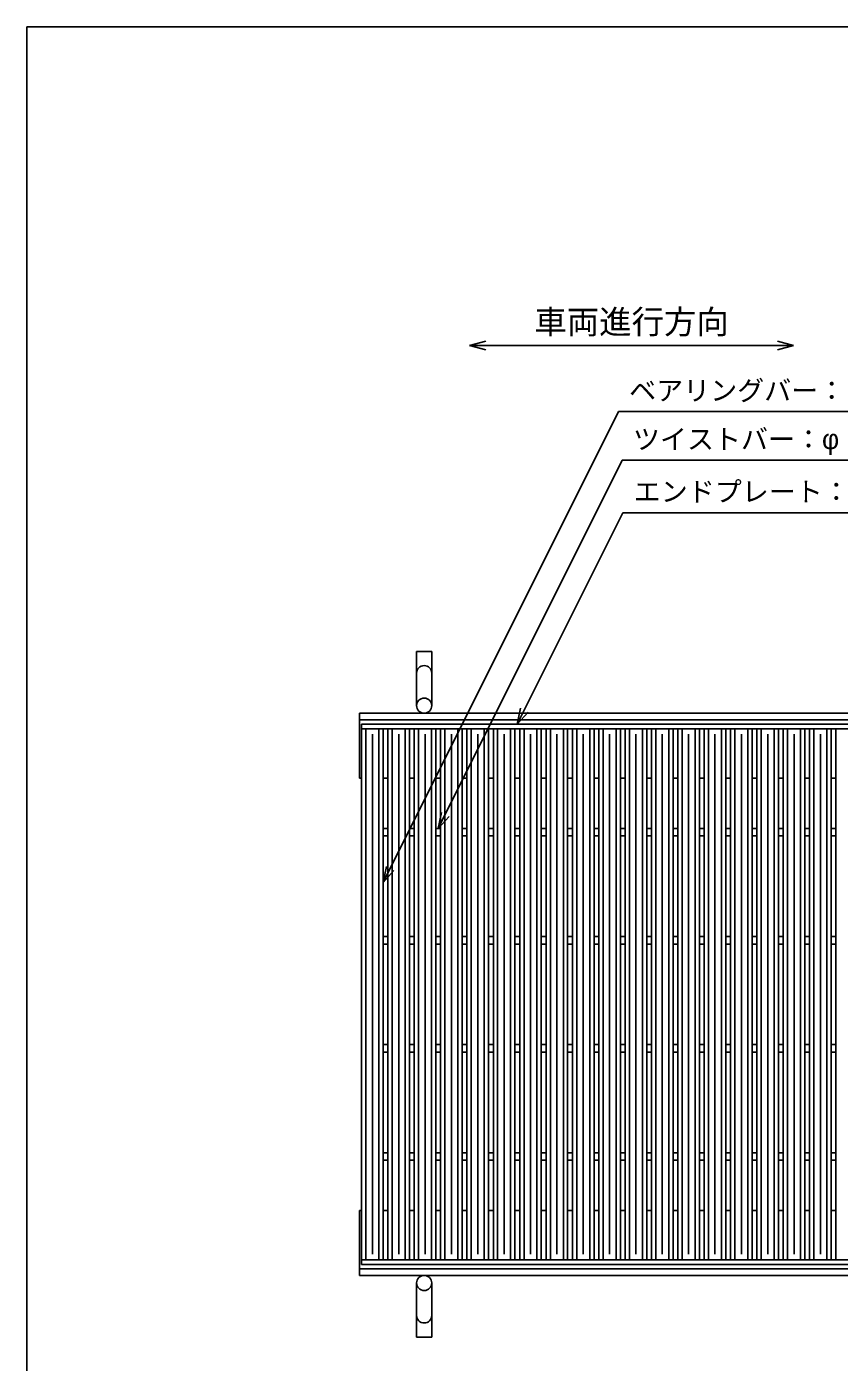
# Model space of a CAD drawing. Units: millimetres, scale not verified. Extents: x -1820 to 1731, y -1282 to 1054.
# Drawn here: x -1729 to -977, y -182 to 1054 of the extents above; entities that cross this region are included whole.
import ezdxf
from ezdxf.enums import TextEntityAlignment as Align

# ---------------------------------------------------------------- set-up
doc = ezdxf.new("R2010")
doc.units = ezdxf.units.MM
doc.header["$LTSCALE"] = 10
for name, color, linetype, lineweight in [('0_2', 150, 'Continuous', 25), ('16', 3, 'Continuous', 25), ('19', 6, 'Continuous', 25), ('22', 2, 'Continuous', 25)]:
    doc.layers.add(name, color=color, linetype=linetype, lineweight=lineweight)
doc.styles.add('ベクトル', font='')
doc.styles.get('ベクトル').set_extended_font_data('ベクトル')

msp = doc.modelspace()

# ---------------------------------------------------------------- linework, layer by layer
at = {"layer": '0_2'}
for p, q in [((-1729, -1146.5), (-1729, 1053.5)), ((-1729, 1053.5), (1731, 1053.5))]:
    msp.add_line(p, q, dxfattribs=at)
at = {"layer": '16'}
for p, q in [((-1419, 408.5), (-423, 408.5)), ((-1419, 404), (-1419, 408.5)), ((-1419, 404), (-423, 404)), ((-1419, -87), (-1419, 404)), ((-1419, 404), (-1399, 404)), ((-1415, -87), (-1415, 404)), ((-1409, -82), (-1409, 399)), ((-1403, -87), (-1403, 404)), ((-1399, -87), (-1399, 404)), ((-1394.6, -87), (-1394.6, 404)), ((-1394.6, 404), (-1374.6, 404)), ((-1390.6, -87), (-1390.6, 404)), ((-1384.6, -82), (-1384.6, 399)), ((-1378.6, -87), (-1378.6, 404)), ((-1374.6, -87), (-1374.6, 404)), ((-1370.2, -87), (-1370.2, 404)), ((-1370.2, 404), (-1350.2, 404)), ((-1366.2, -87), (-1366.2, 404)), ((-1360.2, -82), (-1360.2, 399)), ((-1354.2, -87), (-1354.2, 404)), ((-1350.2, -87), (-1350.2, 404)), ((-1345.8, -87), (-1345.8, 404)), ((-1345.8, 404), (-1325.8, 404)), ((-1341.8, -87), (-1341.8, 404)), ((-1335.8, -82), (-1335.8, 399)), ((-1329.8, -87), (-1329.8, 404)), ((-1325.8, -87), (-1325.8, 404)), ((-1321.4, -87), (-1321.4, 404)), ((-1321.4, 404), (-1301.4, 404)), ((-1317.4, -87), (-1317.4, 404)), ((-1311.4, -82), (-1311.4, 399)), ((-1305.4, -87), (-1305.4, 404)), ((-1301.4, -87), (-1301.4, 404)), ((-1297, -87), (-1297, 404)), ((-1297, 404), (-1277, 404)), ((-1293, -87), (-1293, 404)), ((-1287, -82), (-1287, 399)), ((-1281, -87), (-1281, 404)), ((-1277, -87), (-1277, 404)), ((-1272.6, -87), (-1272.6, 404)), ((-1272.6, 404), (-1252.6, 404)), ((-1268.6, -87), (-1268.6, 404)), ((-1262.6, -82), (-1262.6, 399)), ((-1256.6, -87), (-1256.6, 404)), ((-1252.6, -87), (-1252.6, 404)), ((-1248.2, -87), (-1248.2, 404)), ((-1248.2, 404), (-1228.2, 404)), ((-1244.2, -87), (-1244.2, 404)), ((-1238.2, -82), (-1238.2, 399)), ((-1232.2, -87), (-1232.2, 404)), ((-1228.2, -87), (-1228.2, 404)), ((-1223.8, -87), (-1223.8, 404)), ((-1223.8, 404), (-1203.8, 404)), ((-1219.8, -87), (-1219.8, 404)), ((-1213.8, -82), (-1213.8, 399)), ((-1207.8, -87), (-1207.8, 404)), ((-1203.8, -87), (-1203.8, 404)), ((-1199.4, -87), (-1199.4, 404)), ((-1199.4, 404), (-1179.4, 404)), ((-1195.4, -87), (-1195.4, 404)), ((-1189.4, -82), (-1189.4, 399)), ((-1183.4, -87), (-1183.4, 404)), ((-1179.4, -87), (-1179.4, 404)), ((-1175, -87), (-1175, 404)), ((-1175, 404), (-1155, 404)), ((-1171, -87), (-1171, 404)), ((-1165, -82), (-1165, 399)), ((-1159, -87), (-1159, 404)), ((-1155, -87), (-1155, 404)), ((-1150.6, -87), (-1150.6, 404)), ((-1150.6, 404), (-1130.6, 404)), ((-1146.6, -87), (-1146.6, 404)), ((-1140.6, -82), (-1140.6, 399)), ((-1134.6, -87), (-1134.6, 404)), ((-1130.6, -87), (-1130.6, 404)), ((-1126.2, -87), (-1126.2, 404)), ((-1126.2, 404), (-1106.2, 404)), ((-1122.2, -87), (-1122.2, 404)), ((-1116.2, -82), (-1116.2, 399)), ((-1110.2, -87), (-1110.2, 404)), ((-1106.2, -87), (-1106.2, 404)), ((-1101.8, -87), (-1101.8, 404)), ((-1101.8, 404), (-1081.8, 404)), ((-1097.8, -87), (-1097.8, 404)), ((-1091.8, -82), (-1091.8, 399)), ((-1085.8, -87), (-1085.8, 404)), ((-1081.8, -87), (-1081.8, 404)), ((-1077.4, -87), (-1077.4, 404)), ((-1077.4, 404), (-1057.4, 404)), ((-1073.4, -87), (-1073.4, 404)), ((-1067.4, -82), (-1067.4, 399)), ((-1061.4, -87), (-1061.4, 404)), ((-1057.4, -87), (-1057.4, 404)), ((-1053, -87), (-1053, 404)), ((-1053, 404), (-1033, 404)), ((-1049, -87), (-1049, 404)), ((-1043, -82), (-1043, 399)), ((-1037, -87), (-1037, 404)), ((-1033, -87), (-1033, 404)), ((-1028.6, -87), (-1028.6, 404)), ((-1028.6, 404), (-1008.6, 404)), ((-1024.6, -87), (-1024.6, 404)), ((-1018.6, -82), (-1018.6, 399)), ((-1012.6, -87), (-1012.6, 404)), ((-1008.6, -87), (-1008.6, 404)), ((-1004.2, -87), (-1004.2, 404)), ((-1004.2, 404), (-984.2, 404)), ((-1000.2, -87), (-1000.2, 404)), ((-994.2, -82), (-994.2, 399)), ((-988.2, -87), (-988.2, 404)), ((-984.2, -87), (-984.2, 404)), ((-979.8, -87), (-979.8, 404)), ((-979.8, 404), (-959.8, 404)), ((-1399, 312), (-1394.6, 312)), ((-1374.6, 312), (-1370.2, 312)), ((-1350.2, 312), (-1345.8, 312)), ((-1325.8, 312), (-1321.4, 312)), ((-1301.4, 312), (-1297, 312)), ((-1277, 312), (-1272.6, 312)), ((-1252.6, 312), (-1248.2, 312)), ((-1228.2, 312), (-1223.8, 312)), ((-1203.8, 312), (-1199.4, 312)), ((-1179.4, 312), (-1175, 312)), ((-1155, 312), (-1150.6, 312)), ((-1130.6, 312), (-1126.2, 312)), ((-1106.2, 312), (-1101.8, 312)), ((-1081.8, 312), (-1077.4, 312)), ((-1057.4, 312), (-1053, 312)), ((-1033, 312), (-1028.6, 312)), ((-1008.6, 312), (-1004.2, 312)), ((-984.2, 312), (-979.8, 312)), ((-1399, 305), (-1394.6, 305)), ((-1374.6, 305), (-1370.2, 305)), ((-1350.2, 305), (-1345.8, 305)), ((-1325.8, 305), (-1321.4, 305)), ((-1301.4, 305), (-1297, 305)), ((-1277, 305), (-1272.6, 305)), ((-1252.6, 305), (-1248.2, 305)), ((-1228.2, 305), (-1223.8, 305)), ((-1203.8, 305), (-1199.4, 305)), ((-1179.4, 305), (-1175, 305)), ((-1155, 305), (-1150.6, 305)), ((-1130.6, 305), (-1126.2, 305)), ((-1106.2, 305), (-1101.8, 305)), ((-1081.8, 305), (-1077.4, 305)), ((-1057.4, 305), (-1053, 305)), ((-1033, 305), (-1028.6, 305)), ((-1008.6, 305), (-1004.2, 305)), ((-984.2, 305), (-979.8, 305)), ((-1399, 212), (-1394.6, 212)), ((-1374.6, 212), (-1370.2, 212)), ((-1350.2, 212), (-1345.8, 212)), ((-1325.8, 212), (-1321.4, 212)), ((-1301.4, 212), (-1297, 212)), ((-1277, 212), (-1272.6, 212)), ((-1252.6, 212), (-1248.2, 212)), ((-1228.2, 212), (-1223.8, 212)), ((-1203.8, 212), (-1199.4, 212)), ((-1179.4, 212), (-1175, 212)), ((-1155, 212), (-1150.6, 212)), ((-1130.6, 212), (-1126.2, 212)), ((-1106.2, 212), (-1101.8, 212)), ((-1081.8, 212), (-1077.4, 212)), ((-1057.4, 212), (-1053, 212)), ((-1033, 212), (-1028.6, 212)), ((-1008.6, 212), (-1004.2, 212)), ((-984.2, 212), (-979.8, 212)), ((-1399, 205), (-1394.6, 205)), ((-1374.6, 205), (-1370.2, 205)), ((-1350.2, 205), (-1345.8, 205)), ((-1325.8, 205), (-1321.4, 205)), ((-1301.4, 205), (-1297, 205)), ((-1277, 205), (-1272.6, 205)), ((-1252.6, 205), (-1248.2, 205)), ((-1228.2, 205), (-1223.8, 205)), ((-1203.8, 205), (-1199.4, 205)), ((-1179.4, 205), (-1175, 205)), ((-1155, 205), (-1150.6, 205)), ((-1130.6, 205), (-1126.2, 205)), ((-1106.2, 205), (-1101.8, 205)), ((-1081.8, 205), (-1077.4, 205)), ((-1057.4, 205), (-1053, 205)), ((-1033, 205), (-1028.6, 205)), ((-1008.6, 205), (-1004.2, 205)), ((-984.2, 205), (-979.8, 205)), ((-1399, 112), (-1394.6, 112)), ((-1374.6, 112), (-1370.2, 112)), ((-1350.2, 112), (-1345.8, 112)), ((-1325.8, 112), (-1321.4, 112)), ((-1301.4, 112), (-1297, 112)), ((-1277, 112), (-1272.6, 112)), ((-1252.6, 112), (-1248.2, 112)), ((-1228.2, 112), (-1223.8, 112)), ((-1203.8, 112), (-1199.4, 112)), ((-1179.4, 112), (-1175, 112)), ((-1155, 112), (-1150.6, 112)), ((-1130.6, 112), (-1126.2, 112)), ((-1106.2, 112), (-1101.8, 112)), ((-1081.8, 112), (-1077.4, 112)), ((-1057.4, 112), (-1053, 112)), ((-1033, 112), (-1028.6, 112)), ((-1008.6, 112), (-1004.2, 112)), ((-984.2, 112), (-979.8, 112)), ((-1399, 105), (-1394.6, 105)), ((-1374.6, 105), (-1370.2, 105)), ((-1350.2, 105), (-1345.8, 105)), ((-1325.8, 105), (-1321.4, 105)), ((-1301.4, 105), (-1297, 105)), ((-1277, 105), (-1272.6, 105)), ((-1252.6, 105), (-1248.2, 105)), ((-1228.2, 105), (-1223.8, 105)), ((-1203.8, 105), (-1199.4, 105)), ((-1179.4, 105), (-1175, 105)), ((-1155, 105), (-1150.6, 105)), ((-1130.6, 105), (-1126.2, 105)), ((-1106.2, 105), (-1101.8, 105)), ((-1081.8, 105), (-1077.4, 105)), ((-1057.4, 105), (-1053, 105)), ((-1033, 105), (-1028.6, 105)), ((-1008.6, 105), (-1004.2, 105)), ((-984.2, 105), (-979.8, 105)), ((-1399, 12), (-1394.6, 12)), ((-1399, 5), (-1394.6, 5)), ((-1374.6, 12), (-1370.2, 12)), ((-1374.6, 5), (-1370.2, 5)), ((-1350.2, 12), (-1345.8, 12)), ((-1350.2, 5), (-1345.8, 5)), ((-1325.8, 12), (-1321.4, 12)), ((-1325.8, 5), (-1321.4, 5)), ((-1301.4, 12), (-1297, 12)), ((-1301.4, 5), (-1297, 5)), ((-1277, 12), (-1272.6, 12)), ((-1277, 5), (-1272.6, 5)), ((-1252.6, 12), (-1248.2, 12)), ((-1252.6, 5), (-1248.2, 5)), ((-1228.2, 12), (-1223.8, 12)), ((-1228.2, 5), (-1223.8, 5)), ((-1203.8, 12), (-1199.4, 12)), ((-1203.8, 5), (-1199.4, 5)), ((-1179.4, 12), (-1175, 12)), ((-1179.4, 5), (-1175, 5)), ((-1155, 12), (-1150.6, 12)), ((-1155, 5), (-1150.6, 5)), ((-1130.6, 12), (-1126.2, 12)), ((-1130.6, 5), (-1126.2, 5)), ((-1106.2, 12), (-1101.8, 12)), ((-1106.2, 5), (-1101.8, 5)), ((-1081.8, 12), (-1077.4, 12)), ((-1081.8, 5), (-1077.4, 5)), ((-1057.4, 12), (-1053, 12)), ((-1057.4, 5), (-1053, 5)), ((-1033, 12), (-1028.6, 12)), ((-1033, 5), (-1028.6, 5)), ((-1008.6, 12), (-1004.2, 12)), ((-1008.6, 5), (-1004.2, 5)), ((-984.2, 12), (-979.8, 12)), ((-984.2, 5), (-979.8, 5)), ((-1419, -87), (-423, -87)), ((-1419, -91.5), (-1419, -87)), ((-1419, -87), (-1399, -87)), ((-1419, -91.5), (-423, -91.5)), ((-1394.6, -87), (-1374.6, -87)), ((-1370.2, -87), (-1350.2, -87)), ((-1345.8, -87), (-1325.8, -87)), ((-1321.4, -87), (-1301.4, -87)), ((-1297, -87), (-1277, -87)), ((-1272.6, -87), (-1252.6, -87)), ((-1248.2, -87), (-1228.2, -87)), ((-1223.8, -87), (-1203.8, -87)), ((-1199.4, -87), (-1179.4, -87)), ((-1175, -87), (-1155, -87)), ((-1150.6, -87), (-1130.6, -87)), ((-1126.2, -87), (-1106.2, -87)), ((-1101.8, -87), (-1081.8, -87)), ((-1077.4, -87), (-1057.4, -87)), ((-1053, -87), (-1033, -87)), ((-1028.6, -87), (-1008.6, -87)), ((-1004.2, -87), (-984.2, -87)), ((-979.8, -87), (-959.8, -87))]:
    msp.add_line(p, q, dxfattribs=at)
at = {"layer": '19'}
for p, q in [((-1368, 425.5), (-1368, 475.5)), ((-1368, 475.5), (-1354, 475.5)), ((-1354, 475.5), (-1354, 425.5)), ((-1421, 418.5), (-421, 418.5)), ((-1421, 358.5), (-1421, 418.5)), ((-1421, 412.5), (-421, 412.5)), ((-1421, 358.5), (-1419, 358.5)), ((-1399, 358.5), (-1394.6, 358.5)), ((-1374.6, 358.5), (-1370.2, 358.5)), ((-1350.2, 358.5), (-1345.8, 358.5)), ((-1325.8, 358.5), (-1321.4, 358.5)), ((-1301.4, 358.5), (-1297, 358.5)), ((-1277, 358.5), (-1272.6, 358.5)), ((-1252.6, 358.5), (-1248.2, 358.5)), ((-1228.2, 358.5), (-1223.8, 358.5)), ((-1203.8, 358.5), (-1199.4, 358.5)), ((-1179.4, 358.5), (-1175, 358.5)), ((-1155, 358.5), (-1150.6, 358.5)), ((-1130.6, 358.5), (-1126.2, 358.5)), ((-1106.2, 358.5), (-1101.8, 358.5)), ((-1081.8, 358.5), (-1077.4, 358.5)), ((-1057.4, 358.5), (-1053, 358.5)), ((-1033, 358.5), (-1028.6, 358.5)), ((-1008.6, 358.5), (-1004.2, 358.5)), ((-984.2, 358.5), (-979.8, 358.5)), ((-1421, -101.5), (-1421, -41.5)), ((-1421, -41.5), (-1419, -41.5)), ((-1399, -41.5), (-1394.6, -41.5)), ((-1374.6, -41.5), (-1370.2, -41.5)), ((-1350.2, -41.5), (-1345.8, -41.5)), ((-1325.8, -41.5), (-1321.4, -41.5)), ((-1301.4, -41.5), (-1297, -41.5)), ((-1277, -41.5), (-1272.6, -41.5)), ((-1252.6, -41.5), (-1248.2, -41.5)), ((-1228.2, -41.5), (-1223.8, -41.5)), ((-1203.8, -41.5), (-1199.4, -41.5)), ((-1179.4, -41.5), (-1175, -41.5)), ((-1155, -41.5), (-1150.6, -41.5)), ((-1130.6, -41.5), (-1126.2, -41.5)), ((-1106.2, -41.5), (-1101.8, -41.5)), ((-1081.8, -41.5), (-1077.4, -41.5)), ((-1057.4, -41.5), (-1053, -41.5)), ((-1033, -41.5), (-1028.6, -41.5)), ((-1008.6, -41.5), (-1004.2, -41.5)), ((-984.2, -41.5), (-979.8, -41.5)), ((-1421, -95.5), (-421, -95.5)), ((-1421, -101.5), (-421, -101.5)), ((-1368, -108.5), (-1368, -158.5)), ((-1354, -158.5), (-1354, -108.5)), ((-1368, -158.5), (-1354, -158.5))]:
    msp.add_line(p, q, dxfattribs=at)
for centre in [(-1361, 425.5), (-1361, -108.5)]:
    msp.add_circle(centre, 7, dxfattribs=at)
for centre, start, end in [((-1361, 455.5), 0, 180), ((-1361, -138.5), 180, 0)]:
    msp.add_arc(centre, 7, start, end, dxfattribs=at)
at = {"layer": '22', "color": 4}
for p, q in [((-1319, 758.5), (-1304, 762.5)), ((-1304, 754.5), (-1319, 758.5)), ((-1319, 758.5), (-1019, 758.5)), ((-1019, 758.5), (-1034, 762.5)), ((-1034, 754.5), (-1019, 758.5)), ((-1399, 262), (-1181.25, 697.5)), ((-1181.25, 697.5), (-701.25, 697.5)), ((-1348, 312), (-1177.75, 652.5)), ((-1177.75, 652.5), (-737.75, 652.5)), ((-1274.8, 408.5), (-1177.05, 604)), ((-1177.05, 604), (-757.05, 604)), ((-1274.8, 408.5), (-1271.8, 423.1)), ((-1274.8, 408.5), (-1264.8, 419.5)), ((-1348, 312), (-1345, 326.6)), ((-1348, 312), (-1338, 323)), ((-1399, 262), (-1396, 276.6)), ((-1399, 262), (-1389, 273))]:
    msp.add_line(p, q, dxfattribs=at)

# ---------------------------------------------------------------- texts
at = {"layer": '22', "style": 'ベクトル'}
for s, height, p in [('車両進行方向', 21.99, (-1259, 780.5)), ('ベアリングバー：', 18.33, (-1171.25, 717)), ('ツイストバー：', 18.33, (-1167.75, 672)), ('φ', 18.33, (-992.75, 672)), ('エンドプレート：', 18.33, (-1167.05, 623.5))]:
    msp.add_text(s, height=height, dxfattribs=at).set_placement(p, align=Align.MIDDLE_LEFT)

doc.saveas('drawing.dxf')
